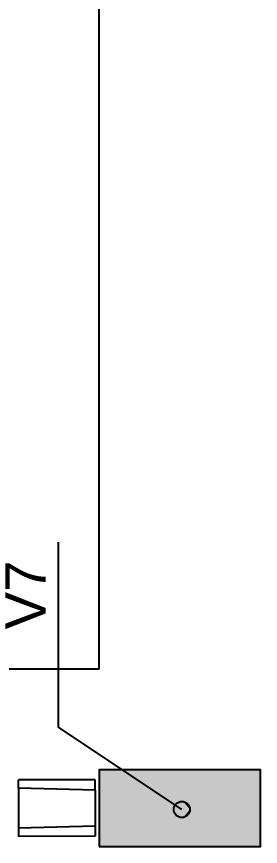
# Model space of a CAD drawing. Extents: x -1789 to 4156, y -3064 to 1391.
# Drawn here: x 2605.9 to 2666.4, y 69.8 to 275.8 of the extents above; entities that cross this region are included whole.
import ezdxf

# ---------------------------------------------------------------- set-up
doc = ezdxf.new("R2010")
doc.units = 0
for name, color, linetype in [('1', 1, 'CONTINUOUS'), ('2', 2, 'CONTINUOUS'), ('3', 3, 'CONTINUOUS'), ('4', 4, 'CONTINUOUS'), ('8', 8, 'CONTINUOUS')]:
    doc.layers.add(name, color=color, linetype=linetype)
doc.styles.add('TQS_ARIAL', font='arial.ttf')

msp = doc.modelspace()

# ---------------------------------------------------------------- linework, layer by layer
at = {"layer": '1', "linetype": 'Continuous'}
for p, q in [((2606.4368, 84.27165), (2606.4368, 74.28545)), ((2625.4368, 83.7805), (2625.4368, 74.7805)), ((2625.4368, 83.7805), (2625.4368, 74.7805)), ((2625.4368, 83.7805), (2625.4368, 74.7805)), ((2625.4368, 83.7805), (2625.4368, 74.7805)), ((2625.4368, 83.7805), (2625.4368, 74.7805)), ((2625.4368, 83.7805), (2625.4368, 74.7805))]:
    msp.add_line(p, q, dxfattribs=at)
msp.add_lwpolyline([(2646.94675, 78.9485), (2616.32695, 99.4169), (2616.32695, 145.281)], dxfattribs=at)
msp.add_circle((2646.94675, 78.9485), 2, dxfattribs=at)
for points in [[(2648.94675, 78.9485), (2645.94675, 80.68055), (2645.06735, 79.6325)], [(2648.94675, 78.9485), (2647.29405, 80.9181), (2645.94675, 80.68055)], [(2648.94675, 78.9485), (2648.47885, 80.23405), (2647.29405, 80.9181)], [(2648.94675, 78.9485), (2645.06735, 79.6325), (2645.06735, 78.26445)], [(2648.94675, 78.9485), (2645.06735, 78.26445), (2645.94675, 77.21645)], [(2648.94675, 78.9485), (2645.94675, 77.21645), (2647.29405, 76.97885)], [(2648.94675, 78.9485), (2647.29405, 76.97885), (2648.47885, 77.6629)], [(2648.94675, 78.9485), (2648.47885, 77.6629), (2648.94675, 78.9485)]]:
    msp.add_solid(points, dxfattribs=at)
at = {"layer": '2', "linetype": 'Continuous'}
for p, q in [((2625.4368, 86.2805), (2606.4368, 86.2805)), ((2606.4368, 84.27165), (2606.4368, 86.2805)), ((2625.4368, 83.7805), (2625.4368, 86.2805)), ((2625.4368, 83.7805), (2625.4368, 86.2805)), ((2625.4368, 83.7805), (2625.4368, 86.2805)), ((2625.4368, 83.7805), (2625.4368, 86.2805)), ((2625.4368, 83.7805), (2625.4368, 86.2805)), ((2625.4368, 83.7805), (2625.4368, 86.2805)), ((2625.4368, 83.7805), (2606.4368, 84.27165)), ((2625.4368, 74.7766), (2606.4368, 74.28545)), ((2606.4368, 74.28545), (2606.4368, 72.2805)), ((2625.4368, 74.7766), (2625.4368, 72.2824)), ((2625.4368, 74.7766), (2625.4368, 72.2824)), ((2625.4368, 74.7766), (2625.4368, 72.2824)), ((2625.4368, 74.7766), (2625.4368, 72.2824)), ((2625.4368, 74.7766), (2625.4368, 72.2824)), ((2625.4368, 74.7766), (2625.4368, 72.2824)), ((2625.4368, 72.2824), (2606.4368, 72.2805)), ((2626.4368, 69.7805), (2626.4368, 69.7805)), ((2666.4368, 69.7805), (2666.4368, 69.7805))]:
    msp.add_line(p, q, dxfattribs=at)
at = {"layer": '3', "linetype": 'Continuous'}
for q in [(2626.4368, 473.7803), (2586.4368, 113.7805)]:
    msp.add_line((2626.4368, 113.7805), q, dxfattribs=at)
at = {"layer": '4', "linetype": 'Continuous'}
for p, q in [((2666.4368, 88.7805), (2626.4368, 88.7805)), ((2626.4368, 88.7805), (2626.4368, 69.7805)), ((2666.4368, 69.7805), (2666.4368, 88.7805)), ((2626.4368, 69.7805), (2666.4368, 69.7805))]:
    msp.add_line(p, q, dxfattribs=at)
at = {"layer": '8', "linetype": 'Continuous'}
msp.add_lwpolyline([(2626.4368, 69.7805), (2666.4368, 69.7805), (2666.4368, 88.7805), (2626.4368, 88.7805), (2626.4368, 69.7805)], dxfattribs=at)
for points in [[(2626.4368, 69.7805), (2666.4368, 69.7805), (2666.4368, 88.7805)], [(2626.4368, 69.7805), (2666.4368, 88.7805), (2626.4368, 88.7805)], [(2626.4368, 69.7805), (2626.4368, 88.7805), (2626.4368, 69.7805)]]:
    msp.add_solid(points, dxfattribs=at)

# ---------------------------------------------------------------- texts
at = {"layer": '2', "linetype": 'Continuous', "style": 'TQS_ARIAL'}
msp.add_text('V7', height=10, rotation=90, dxfattribs=at).set_placement((2613.15275, 123.64675))

doc.saveas('drawing.dxf')
